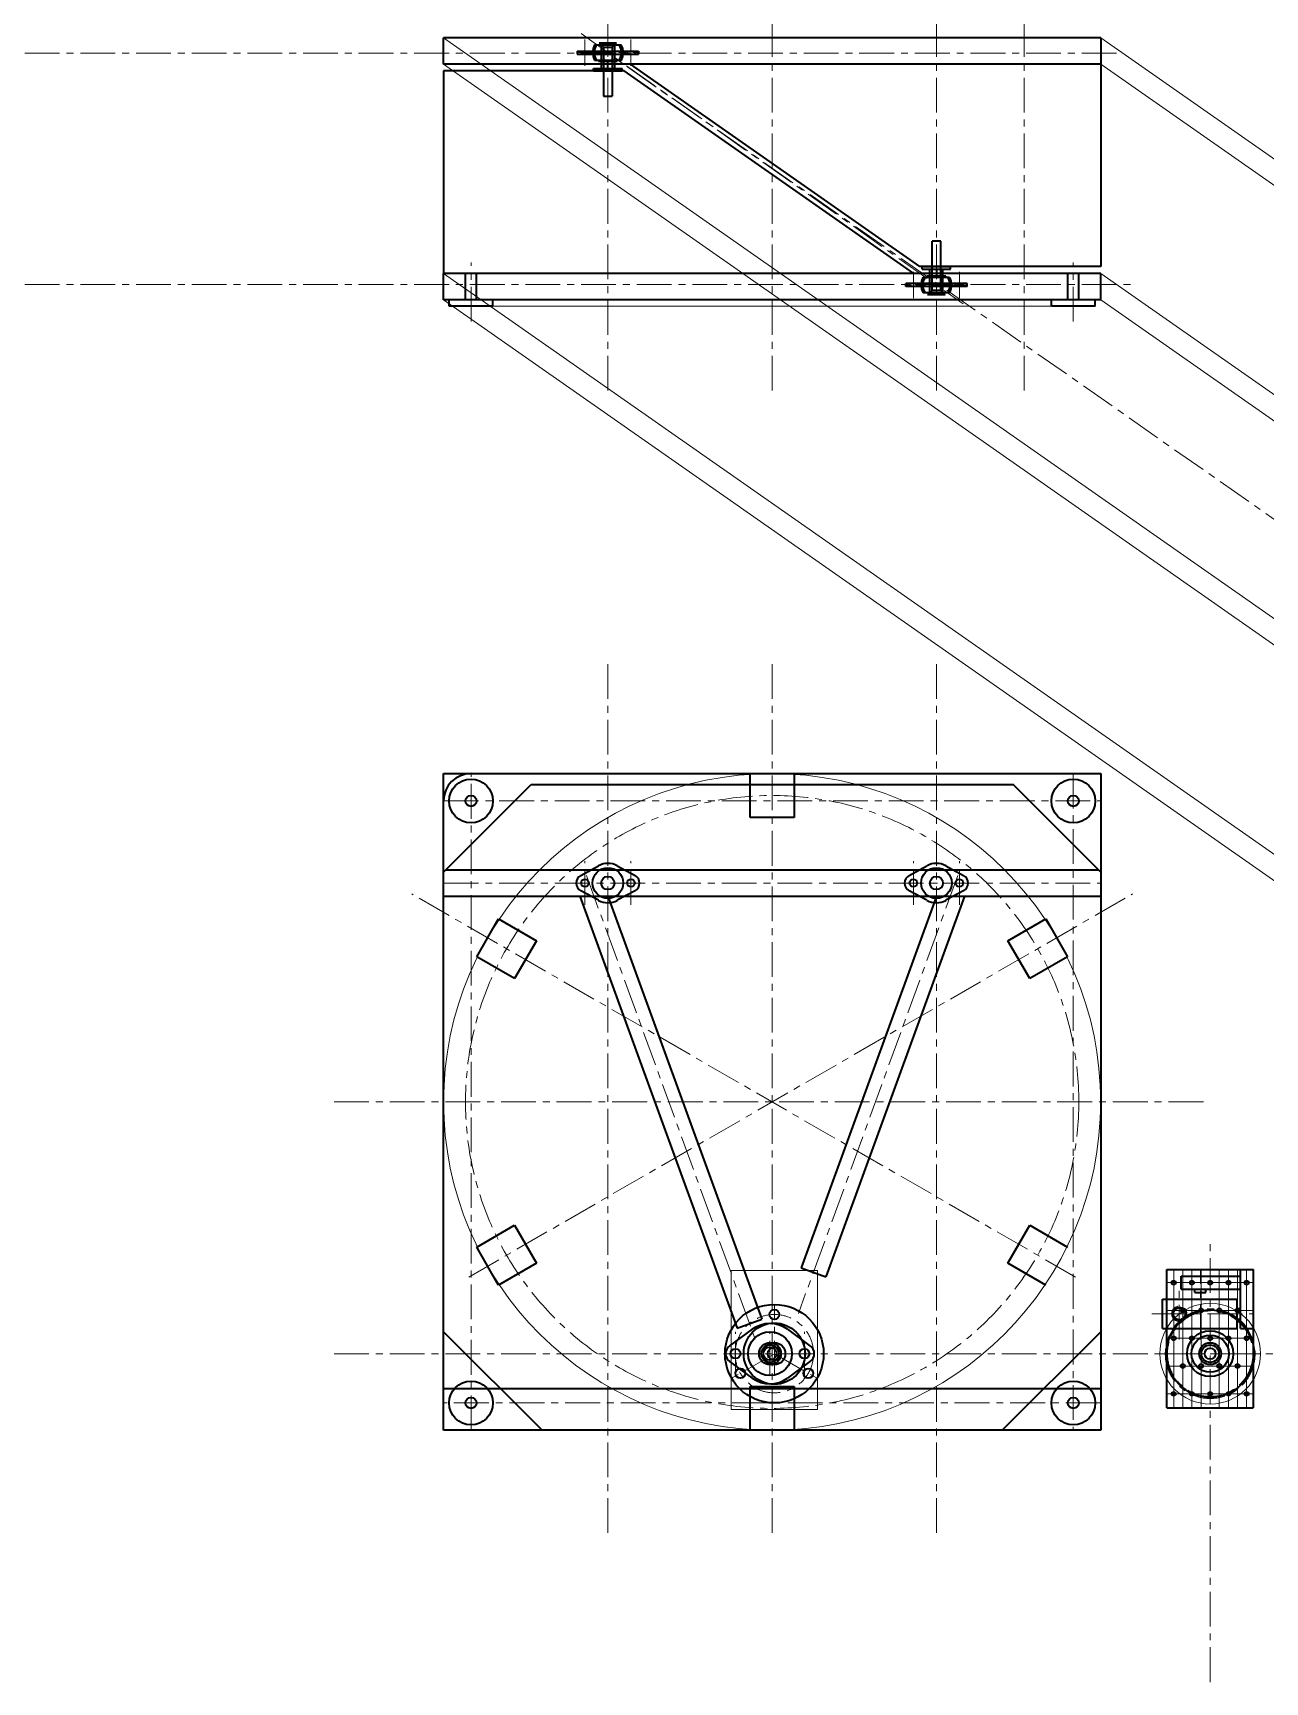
# Model space of a CAD drawing. Header units: millimetres. Extents: x -1420 to 3820, y -1530 to 1893.
# Drawn here: x -275 to 850, y -1530 to -23 of the extents above; entities that cross this region are included whole.
import ezdxf

# ---------------------------------------------------------------- set-up
doc = ezdxf.new("R2010")
doc.units = ezdxf.units.MM
doc.linetypes.add('CENTER', pattern=[50.8, 31.75, -6.35, 6.35, -6.35])
for name, color, linetype, lineweight in [('AUX', 1, 'CONTINUOUS', 18), ('CENTER', 7, 'CENTER', 18), ('CONTOUR', 7, 'CONTINUOUS', 35)]:
    doc.layers.add(name, color=color, linetype=linetype, lineweight=lineweight)

msp = doc.modelspace()

# ---------------------------------------------------------------- linework, layer by layer
at = {"layer": 'AUX'}
for p, q in [((1299.8, -867.6), (100, -27.8)), ((1497.1, -585.7), (700, -27.8)), ((1288.5, -883.7), (100, -51.8)), ((1485.8, -601.9), (700, -51.8)), ((1199.2, -1012.5), (100, -243)), ((1396.5, -730.6), (700, -243)), ((1187.9, -1028.6), (100, -267)), ((1385.3, -746.7), (700, -267)), ((655, -273), (145, -273)), ((362.5, -1281), (362.5, -1154)), ((441.5, -1154), (362.5, -1154)), ((441.5, -1281), (441.5, -1154)), ((766.7, -1279.4), (766.7, -1152.4)), ((775, -1279.4), (775, -1152.4)), ((783.3, -1279.4), (783.3, -1152.4)), ((791.7, -1279.4), (791.7, -1152.4)), ((808.3, -1279.4), (808.3, -1152.4)), ((816.7, -1279.4), (816.7, -1152.4)), ((825, -1279.4), (825, -1152.4)), ((833.3, -1279.4), (833.3, -1152.4)), ((760.3, -1165.1), (839.4, -1165.1)), ((760.3, -1190.5), (839.4, -1190.5)), ((760.3, -1215.9), (839.4, -1215.9)), ((760.3, -1241.3), (839.4, -1241.3)), ((760.3, -1266.7), (839.4, -1266.7)), ((441.5, -1281), (362.5, -1281))]:
    msp.add_line(p, q, dxfattribs=at)
for centre, radius in [((400, -1000), 300), ((800, -1230), 46)]:
    msp.add_circle(centre, radius, dxfattribs=at)
at = {"layer": 'CENTER'}
for p, q in [((250, -350), (250, 950)), ((400, -350), (400, 950)), ((550, -350), (550, 950)), ((630, -350), (630, 950)), ((225.5, -23.9), (574.5, -270.9)), ((229, -29.2), (229, -53.2)), ((271, -29.2), (271, -53.2)), ((-1400, -41.8), (720, -41.8)), ((222, -41.2), (278, -41.2)), ((1834, -1150.6), (250, -41.8)), ((125, -287), (125, -233)), ((675, -287), (675, -233)), ((-1400, -253), (730, -253)), ((578, -253.6), (522, -253.6)), ((529, -265.6), (529, -241.6)), ((571, -265.6), (571, -241.6)), ((250, -600), (250, -1400)), ((400, -600), (400, -1400)), ((550, -600), (550, -1400)), ((125, -1300), (125, -700)), ((675, -700), (675, -1300)), ((100, -725), (700, -725)), ((229, -820), (229, -780)), ((271, -820), (271, -780)), ((529, -820), (529, -780)), ((571, -820), (571, -780)), ((230.4, -793.2), (386.2, -1221.4)), ((569.6, -793.2), (424, -1193.2)), ((677.1, -1160), (70.9, -810)), ((100, -800), (700, -800)), ((122.9, -1160), (729.1, -810)), ((0, -1000), (800, -1000)), ((800, -1530), (800, -1130)), ((791.1, -1217.1), (791.1, -1153.1)), ((771.8, -1217.1), (771.8, -1170.1)), ((402, -1250), (402, -1185)), ((746.6, -1193.6), (839.6, -1193.6)), ((0, -1230), (900, -1230)), ((402, -1230), (363, -1252.5)), ((402, -1230), (441, -1252.5)), ((750, -1230), (850, -1230)), ((700, -1275), (100, -1275))]:
    msp.add_line(p, q, dxfattribs=at)
at = {"layer": 'CENTER', "color": 1}
for p, q in [((366.5, -1250), (366.5, -1210)), ((398, -1250), (398, -1210)), ((429.5, -1250), (429.5, -1210))]:
    msp.add_line(p, q, dxfattribs=at)
at = {"layer": 'CENTER'}
for centre, radius in [((400, -1000), 280), ((800, -1230), 41), ((771.8, -1193.6), 7), ((771.8, -1193.6), 5), ((402, -1230), 35.8), ((800, -1230), 39)]:
    msp.add_circle(centre, radius, dxfattribs=at)
at = {"layer": 'CONTOUR'}
for p, q in [((700, -27.8), (100, -27.8)), ((100, -51.8), (100, -27.8)), ((700, -27.8), (700, -51.8)), ((222, -39.8), (222, -42.6)), ((222, -39.8), (278, -39.8)), ((222, -42.6), (278, -42.6)), ((225.5, -39.8), (225.5, -42.6)), ((232.5, -39.8), (232.5, -42.6)), ((237.9, -34.2), (262.1, -34.2)), ((242, -32.2), (258, -32.2)), ((242, -32.2), (246, -36.2)), ((244, -34.2), (244, -48.2)), ((246, -36.2), (254, -36.2)), ((246, -36.2), (246, -81.2)), ((254, -36.2), (258, -32.2)), ((254, -36.2), (254, -81.2)), ((256, -34.2), (256, -48.2)), ((267.5, -39.8), (267.5, -42.6)), ((274.5, -39.8), (274.5, -42.6)), ((278, -39.8), (278, -42.6)), ((700, -51.8), (100, -51.8)), ((100, -58), (100, -243.1)), ((265, -58), (100, -58)), ((237, -55.7), (263, -55.7)), ((237, -58), (237, -55.7)), ((237, -58), (263, -58)), ((237.9, -48.2), (262.1, -48.2)), ((241.5, -48.2), (241.5, -49.2)), ((241.5, -49.2), (258.5, -49.2)), ((244, -49.2), (244, -55.7)), ((250, -55.7), (250, -48.2)), ((256, -49.2), (256, -55.7)), ((258.5, -48.2), (258.5, -49.2)), ((263, -58), (263, -55.7)), ((529.3, -243), (265, -58)), ((535, -236.8), (270.7, -51.8)), ((700, -51.8), (700, -236.8)), ((246, -81.2), (254, -81.2)), ((554, -213.6), (546, -213.6)), ((546, -258.6), (546, -213.6)), ((554, -258.6), (554, -213.6)), ((700, -236.8), (535, -236.8)), ((537, -236.8), (563, -236.8)), ((537, -239.1), (537, -236.8)), ((537, -239.1), (563, -239.1)), ((544, -245.6), (544, -239.1)), ((550, -239.1), (550, -246.6)), ((556, -245.6), (556, -239.1)), ((563, -239.1), (563, -236.8)), ((700, -243), (100, -243)), ((100, -267), (100, -243)), ((120, -267), (120, -243)), ((130, -267), (130, -243)), ((522, -255), (522, -252.2)), ((578, -252.2), (522, -252.2)), ((578, -255), (522, -255)), ((525.5, -255), (525.5, -252.2)), ((532.5, -255), (532.5, -252.2)), ((562.1, -246.6), (537.9, -246.6)), ((558.5, -245.6), (541.5, -245.6)), ((541.5, -246.6), (541.5, -245.6)), ((544, -260.6), (544, -246.6)), ((556, -260.6), (556, -246.6)), ((558.5, -246.6), (558.5, -245.6)), ((567.5, -255), (567.5, -252.2)), ((574.5, -255), (574.5, -252.2)), ((578, -255), (578, -252.2)), ((670, -267), (670, -243)), ((680, -267), (680, -243)), ((700, -267), (700, -243)), ((700, -267), (100, -267)), ((105, -273), (105, -267)), ((145, -273), (145, -267)), ((562.1, -260.6), (537.9, -260.6)), ((546, -258.6), (542, -262.6)), ((558, -262.6), (542, -262.6)), ((554, -258.6), (546, -258.6)), ((558, -262.6), (554, -258.6)), ((655, -273), (655, -267)), ((695, -273), (695, -267)), ((145, -273), (105, -273)), ((695, -273), (655, -273)), ((100, -700), (700, -700)), ((100, -1300), (100, -700)), ((380, -740), (380, -700)), ((380, -700), (420, -700)), ((420, -700), (420, -740)), ((700, -700), (700, -1300)), ((100, -790), (180, -710)), ((180, -710), (620, -710)), ((700, -790), (620, -710)), ((420, -740), (380, -740)), ((102, -788), (698, -788)), ((225.2, -793), (241.4, -784.2)), ((258.6, -784.2), (274.8, -793)), ((525.2, -793), (541.4, -784.2)), ((558.6, -784.2), (574.8, -793)), ((100, -812), (700, -812)), ((224.5, -812), (368.1, -1206.7)), ((241.4, -815.8), (225.2, -807)), ((250, -812), (390.7, -1198.5)), ((274.8, -807), (258.6, -815.8)), ((550, -812), (426.4, -1151.5)), ((575.5, -812), (449, -1159.7)), ((541.4, -815.8), (525.2, -807)), ((574.8, -807), (558.6, -815.8)), ((130.2, -867.3), (150.2, -832.7)), ((150.2, -832.7), (184.8, -852.7)), ((615.2, -852.7), (649.8, -832.7)), ((649.8, -832.7), (669.8, -867.3)), ((184.8, -852.7), (164.8, -887.3)), ((635.2, -887.3), (615.2, -852.7)), ((164.8, -887.3), (130.2, -867.3)), ((669.8, -867.3), (635.2, -887.3)), ((130.2, -1132.7), (164.8, -1112.7)), ((164.8, -1112.7), (184.8, -1147.3)), ((615.2, -1147.3), (635.2, -1112.7)), ((635.2, -1112.7), (669.8, -1132.7)), ((150.2, -1167.3), (130.2, -1132.7)), ((184.8, -1147.3), (150.2, -1167.3)), ((426.4, -1151.5), (449, -1159.7)), ((649.8, -1167.3), (615.2, -1147.3)), ((760.3, -1153.1), (839.6, -1153.1)), ((760.3, -1279.4), (760.3, -1153.1)), ((773.6, -1159.1), (827.6, -1159.1)), ((773.6, -1171.1), (773.6, -1159.1)), ((827.6, -1207.1), (827.6, -1153.1)), ((839.6, -1207.1), (839.6, -1153.1)), ((839.7, -1279.4), (839.7, -1153.1)), ((773.6, -1171.1), (827.6, -1171.1)), ((786.1, -1174.1), (786.1, -1171.1)), ((786.1, -1174.1), (796.1, -1174.1)), ((796.1, -1174.1), (796.1, -1171.1)), ((756.6, -1207.1), (756.6, -1180.1)), ((756.6, -1180.1), (824.6, -1180.1)), ((824.6, -1207.1), (824.6, -1180.1)), ((824.6, -1188.6), (827.6, -1188.6)), ((368.1, -1206.7), (390.7, -1198.5)), ((824.6, -1198.6), (827.6, -1198.6)), ((100, -1210), (190, -1300)), ((610, -1300), (700, -1210)), ((756.6, -1207.1), (824.6, -1207.1)), ((827.6, -1207.1), (839.6, -1207.1)), ((700, -1262), (100, -1262)), ((380, -1300), (380, -1260)), ((380, -1260), (420, -1260)), ((420, -1260), (420, -1300)), ((760.3, -1279.4), (839.4, -1279.4)), ((700, -1300), (100, -1300))]:
    msp.add_line(p, q, dxfattribs=at)
at = {"layer": 'CONTOUR', "color": 1}
for p, q in [((381.8, -1207.7), (361.2, -1222.7)), ((434.8, -1222.7), (414.2, -1207.7)), ((361.2, -1237.3), (381.8, -1252.3)), ((414.2, -1252.3), (434.8, -1237.3))]:
    msp.add_line(p, q, dxfattribs=at)
at = {"layer": 'CONTOUR'}
for centre, radius in [((125, -725), 20), ((675, -725), 20), ((125, -725), 5), ((675, -725), 5), ((229, -800), 3.5), ((250, -800), 14), ((250, -800), 6), ((271, -800), 3.5), ((529, -800), 3.5), ((550, -800), 14), ((550, -800), 6), ((571, -800), 3.5), ((766.7, -1165.1), 1.8), ((783.3, -1165.1), 1.8), ((800, -1165.1), 1.8), ((816.7, -1165.1), 1.8), ((833.3, -1165.1), 1.8), ((402, -1230), 45), ((402, -1194.2), 4.5), ((800, -1230), 40), ((771.8, -1193.6), 6), ((775, -1190.5), 1.8), ((791.7, -1190.5), 1.8), ((808.3, -1190.5), 1.8), ((825, -1190.5), 1.8), ((402, -1230), 28), ((402, -1230), 10), ((766.7, -1215.9), 1.8), ((800, -1230), 21), ((783.3, -1215.9), 1.8), ((800, -1230), 17), ((800, -1230), 10), ((800, -1215.9), 1.8), ((816.7, -1215.9), 1.8), ((833.3, -1215.9), 1.8), ((402, -1230), 6), ((800, -1230), 8), ((800, -1230), 5), ((371, -1247.9), 4.5), ((433, -1247.9), 4.5), ((775, -1241.3), 1.8), ((791.7, -1241.3), 1.8), ((808.3, -1241.3), 1.8), ((825, -1241.3), 1.8), ((125, -1275), 20), ((675, -1275), 20), ((766.7, -1266.7), 1.8), ((783.3, -1266.7), 1.8), ((800, -1266.7), 1.8), ((816.7, -1266.7), 1.8), ((833.3, -1266.7), 1.8), ((125, -1275), 5), ((675, -1275), 5)]:
    msp.add_circle(centre, radius, dxfattribs=at)
at = {"layer": 'CONTOUR', "color": 1}
for centre, radius in [((398, -1230), 20), ((398, -1230), 10), ((366.5, -1230), 4.5), ((398, -1230), 8), ((398, -1230), 6), ((429.5, -1230), 4.5)]:
    msp.add_circle(centre, radius, dxfattribs=at)
at = {"layer": 'CONTOUR'}
for centre, radius, start, end in [((250, -41.2), 14, 150, 210), ((250, -41.2), 12.5, 145.9442, 214.0558), ((250, -41.2), 12.5, 325.9442, 34.0558), ((250, -41.2), 14, 330, 30), ((550, -253.6), 14, 150, 210), ((550, -253.6), 12.5, 145.9442, 214.0558), ((550, -253.6), 12.5, 325.9442, 34.0558), ((550, -253.6), 14, 330, 30), ((125, -725), 25, 90, 180), ((250, -800), 18, 61.5631, 118.4369), ((550, -800), 18, 61.5631, 118.4369), ((229, -800), 8, 118.4369, 241.563), ((271, -800), 8, 298.4369, 421.5631), ((529, -800), 8, 118.4369, 241.563), ((571, -800), 8, 298.4369, 421.5631), ((250, -800), 18, 241.5631, 298.4369), ((550, -800), 18, 241.5631, 298.4369)]:
    msp.add_arc(centre, radius, start, end, dxfattribs=at)
at = {"layer": 'CONTOUR', "color": 1}
for centre, radius, start, end in [((398, -1230), 27.5, 54.0342, 125.9658), ((366.5, -1230), 9, 125.9658, 234.0342), ((429.5, -1230), 9, 305.9658, 54.0342), ((398, -1230), 27.5, 234.0342, 305.9658)]:
    msp.add_arc(centre, radius, start, end, dxfattribs=at)

doc.saveas('drawing.dxf')
